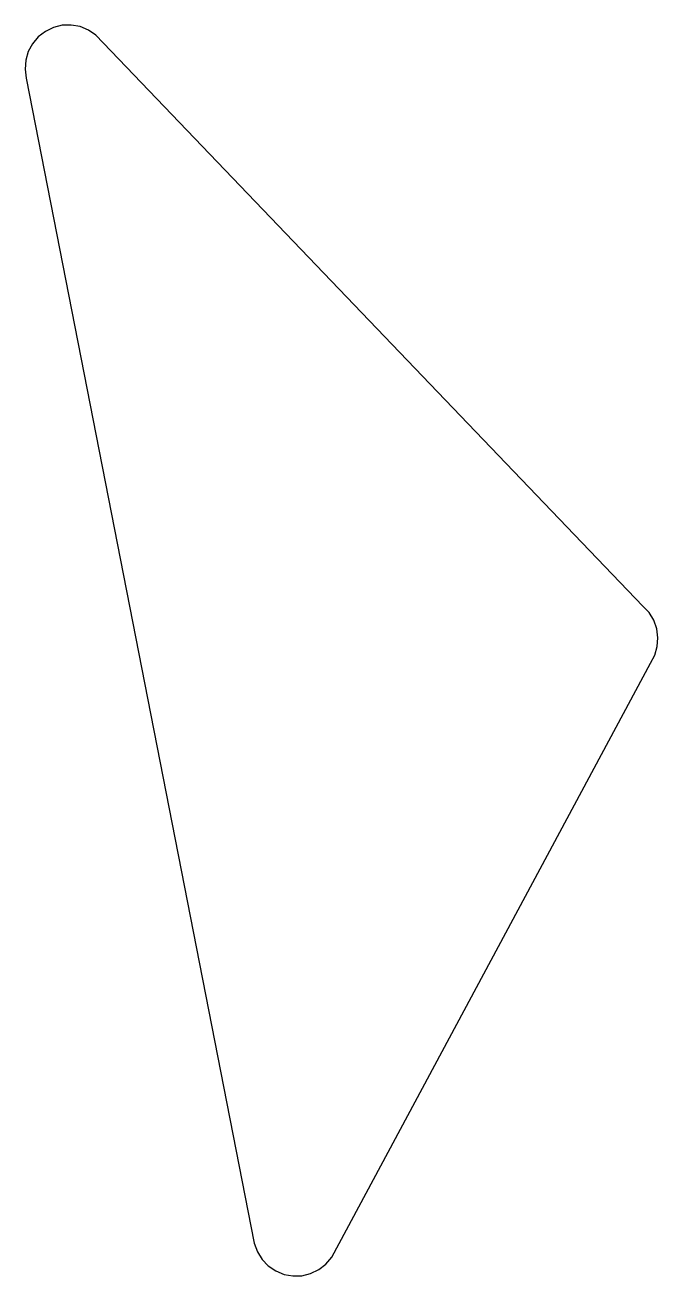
# Model space of a CAD drawing. Header units: metres. Extents: x -31 to 42, y -5 to 140.
import ezdxf

# ---------------------------------------------------------------- set-up
doc = ezdxf.new("R2010")
doc.units = ezdxf.units.M

msp = doc.modelspace()

# ---------------------------------------------------------------- linework, layer by layer
for p, q in [((-29.1318, 139.551), (-29.9582, 138.911)), ((-28.1904, 140.006), (-29.1318, 139.551)), ((-27.1751, 140.254), (-28.1904, 140.006)), ((-26.1303, 140.286), (-27.1751, 140.254)), ((-25.1017, 140.1), (-26.1303, 140.286)), ((-24.1341, 139.705), (-25.1017, 140.1)), ((-23.27, 139.117), (-24.1341, 139.705)), ((-30.6334, 138.113), (-31.128, 137.192)), ((-29.9582, 138.911), (-30.6334, 138.113)), ((40.2818, 72.8016), (-23.27, 139.117)), ((-31.128, 137.192), (-31.4203, 136.189)), ((-31.4203, 136.189), (-31.4976, 135.146)), ((-31.4976, 135.146), (-31.3565, 134.111)), ((-31.3565, 134.111), (-4.85649, -1.18925)), ((41.0047, 72.0466), (40.2818, 72.8016)), ((41.5549, 71.1579), (41.0047, 72.0466)), ((41.9083, 70.1741), (41.5549, 71.1579)), ((42.0494, 69.1384), (41.9083, 70.1741)), ((41.9721, 68.096), (42.0494, 69.1384)), ((41.1852, 66.1716), (41.6798, 67.0924)), ((41.6798, 67.0924), (41.9721, 68.096)), ((4.13342, -2.81331), (41.1852, 66.1716)), ((-4.85649, -1.18925), (-4.50311, -2.17297)), ((-4.50311, -2.17297), (-3.95291, -3.06175)), ((3.45818, -3.61122), (4.13342, -2.81331)), ((-3.95291, -3.06175), (-3.22997, -3.81671)), ((-3.22997, -3.81671), (-2.36584, -4.40485)), ((1.69037, -4.70558), (2.63179, -4.25131)), ((2.63179, -4.25131), (3.45818, -3.61122)), ((-2.36584, -4.40485), (-1.39832, -4.80048)), ((-1.39832, -4.80048), (-0.36969, -4.98631)), ((-0.36969, -4.98631), (0.6751, -4.95421)), ((0.6751, -4.95421), (1.69037, -4.70558))]:
    msp.add_line(p, q)

doc.saveas('drawing.dxf')
